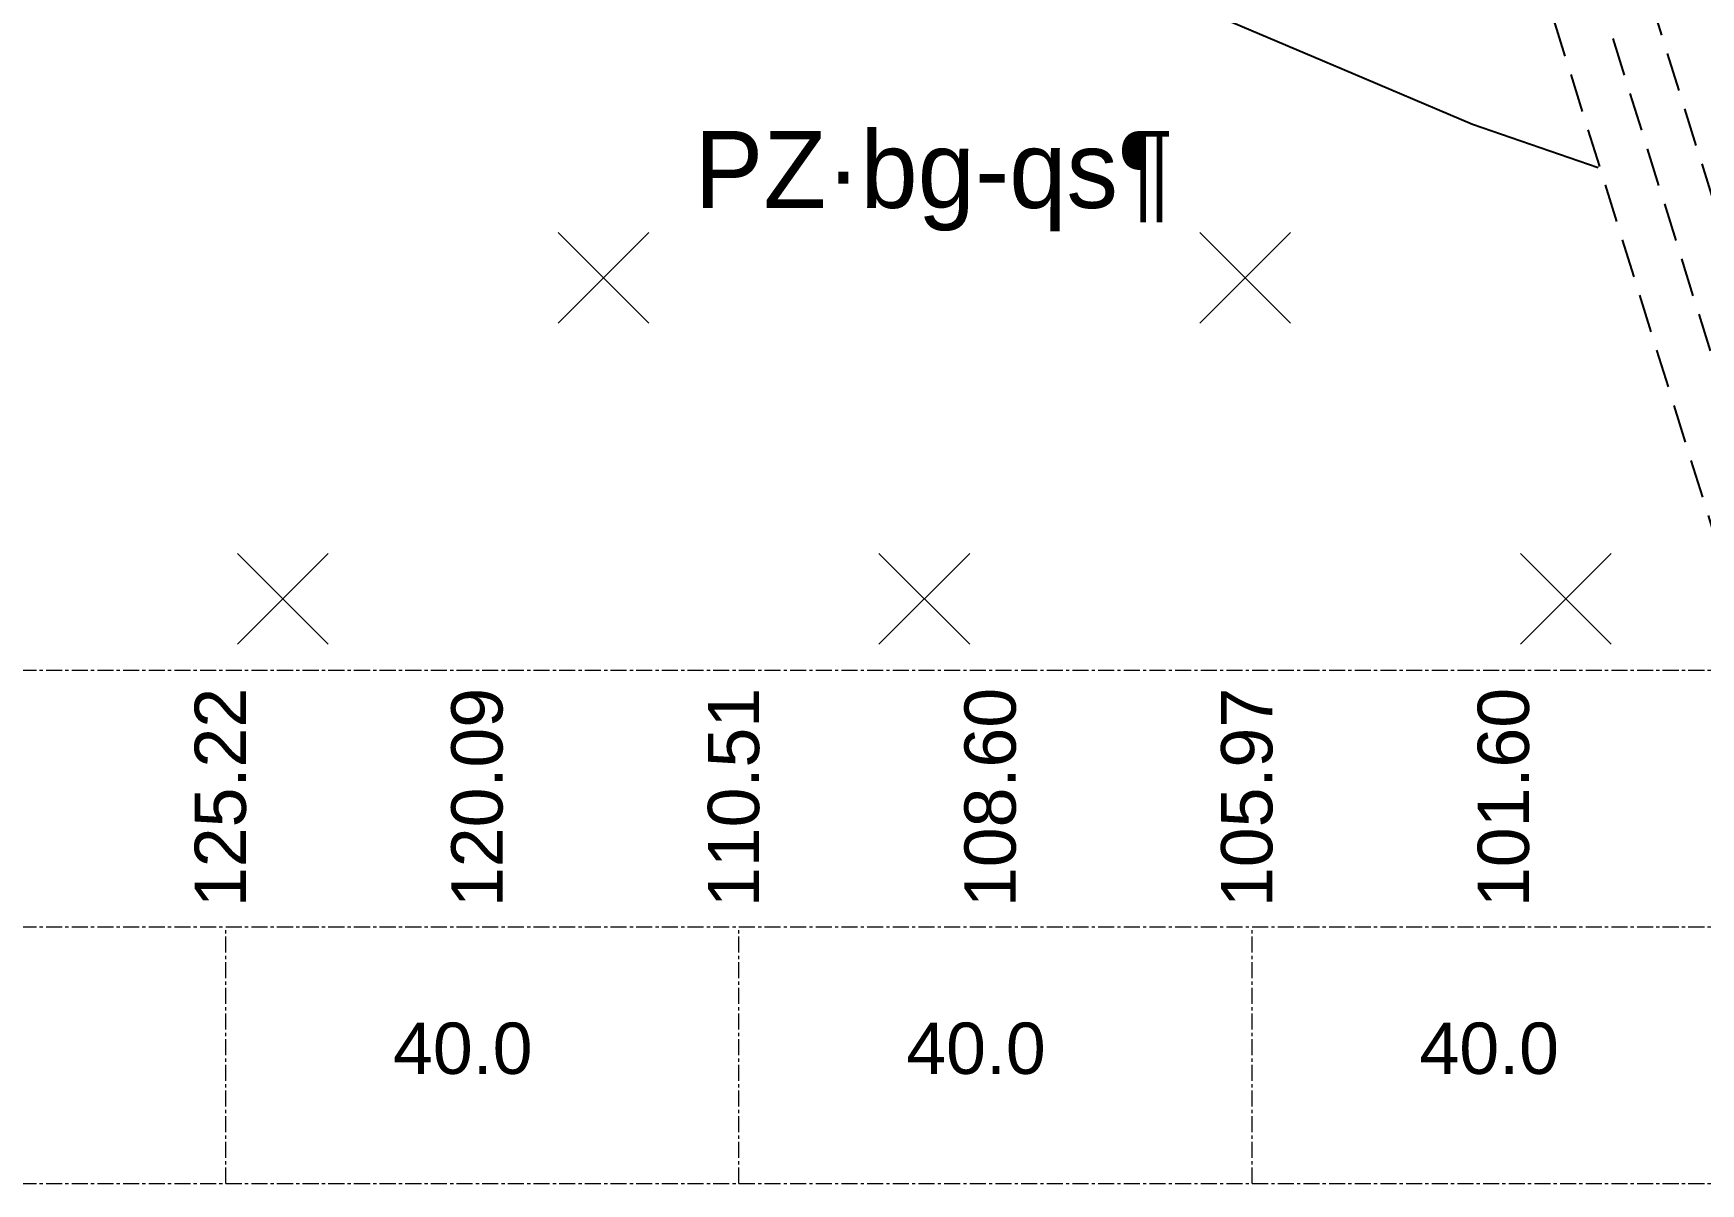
# Model space of a CAD drawing. Header units: inches. Extents: x 444671 to 463716, y 1783086 to 1794968.
# Drawn here: x 458045.5 to 458175.5, y 1788998.4 to 1789088 of the extents above; entities that cross this region are included whole.
import ezdxf
from ezdxf.enums import TextEntityAlignment as Align

# ---------------------------------------------------------------- set-up
doc = ezdxf.new("R2010")
doc.units = ezdxf.units.IN
doc.header["$MEASUREMENT"] = 0
doc.linetypes.add('CENTER', pattern=[2, 1.25, -0.25, 0.25, -0.25])
doc.linetypes.add('HIDDEN', pattern=[0.375, 0.25, -0.125])
for name, color, linetype, lineweight in [('dgay', 1, 'Continuous', 25), ('doi', 33, 'Continuous', 25), ('PEGCT', 7, 'Continuous', 15), ('Texdoi', 40, 'Continuous', 15), ('thoc', 252, 'Continuous', 13)]:
    doc.layers.add(name, color=color, linetype=linetype, lineweight=lineweight)
doc.layers.add('Tam', color=1, linetype='CENTER')
doc.styles.add('2', font='', dxfattribs={"height": 4})
doc.styles.add('25', font='', dxfattribs={"height": 5})
doc.styles.get('2').set_extended_font_data('.VnArial')
doc.styles.get('25').set_extended_font_data('.VnArial')
doc.linetypes.add('_llA', pattern='A,2,-0.2,["xxxx",Standard,S=0.1,R=0,X=-0.1,Y=-0.05],-0.34', length=2.54)

# ---------------------------------------------------------------- blocks, each defined once
blk = doc.blocks.new('A$C7D350064')
at = {"lineweight": 20}
for p, q in [((-971.83, 0), (75.99, 0)), ((-971.83, -20), (75.99, -20)), ((-971.83, -40), (75.99, -40))]:
    blk.add_line(p, q, dxfattribs=at)
for points in [[(-157.83, -40), (-157.83, -20)], [(-117.83, -40), (-117.83, -20)], [(-77.83, -40), (-77.83, -20)]]:
    blk.add_lwpolyline(points, dxfattribs=at)
at = {"layer": 'doi', "linetype": '_llA', "ltscale": 20, "flags": 128}
blk.add_lwpolyline([(-177.83, 83.08), (-153.12, 72.39), (-127.2, 61.92), (-97.83, 57.31), (-83.01, 52.04), (-70.81, 46.87), (-60.64, 42.56), (-50.86, 39.17)], dxfattribs=at)
at = {"layer": 'thoc'}
for points in [[(-124.84, 27.04), (-131.91, 34.11)], [(-124.84, 34.11), (-131.91, 27.04)], [(-74.84, 27.04), (-81.91, 34.11)], [(-74.84, 34.11), (-81.91, 27.04)], [(-149.84, 2.04), (-156.91, 9.11)], [(-149.84, 9.11), (-156.91, 2.04)], [(-99.84, 2.04), (-106.91, 9.11)], [(-99.84, 9.11), (-106.91, 2.04)], [(-49.84, 2.04), (-56.91, 9.11)], [(-49.84, 9.11), (-56.91, 2.04)]]:
    blk.add_lwpolyline(points, dxfattribs=at)
at = {"lineweight": 20, "style": '2'}
for p in [(-139.35, -29.45), (-99.35, -29.45), (-59.35, -29.45)]:
    blk.add_text('40.0', height=4, dxfattribs=at).set_placement(p, align=Align.MIDDLE_CENTER)
at = {"layer": 'PEGCT', "style": '25'}
for s, p in [('125.22', (-155.05, -9.91)), ('120.09', (-135.05, -9.91)), ('110.51', (-115.05, -9.91)), ('108.60', (-95.05, -9.91)), ('105.97', (-75.05, -9.91)), ('101.60', (-55.05, -9.91))]:
    blk.add_text(s, height=4, rotation=90, dxfattribs=at).set_placement(p, align=Align.BOTTOM_CENTER)
at = {"layer": 'Texdoi', "insert": (-121.28, 42.03), "char_height": 6, "width": 40, "attachment_point": 1}
blk.add_mtext('{\\fGeo TimesP|b0|i0|c0|p34;PZ·bg-qs¶}', dxfattribs=at)
blk = doc.blocks.new('Ranh gioi DC va dut gay TKKT')
at = {"layer": 'dgay', "color": 250, "linetype": 'HIDDEN', "ltscale": 12}
for points in [[(-78.52, 35.27), (-48.67, -60.46)], [(-73.9, 33.79), (-44.05, -61.94)], [(-69.65, 32.61), (-38.59, -67)]]:
    blk.add_lwpolyline(points, dxfattribs=at)

msp = doc.modelspace()

# ---------------------------------------------------------------- block references
at = {"layer": 'Tam'}
msp.add_blockref('A$C7D350064', (458218.363, 1789038.3548), dxfattribs=at)
at = {"layer": 'Texdoi'}
msp.add_blockref('Ranh gioi DC va dut gay TKKT', (458226.4703, 1789105.3548), dxfattribs=at)

doc.saveas('drawing.dxf')
